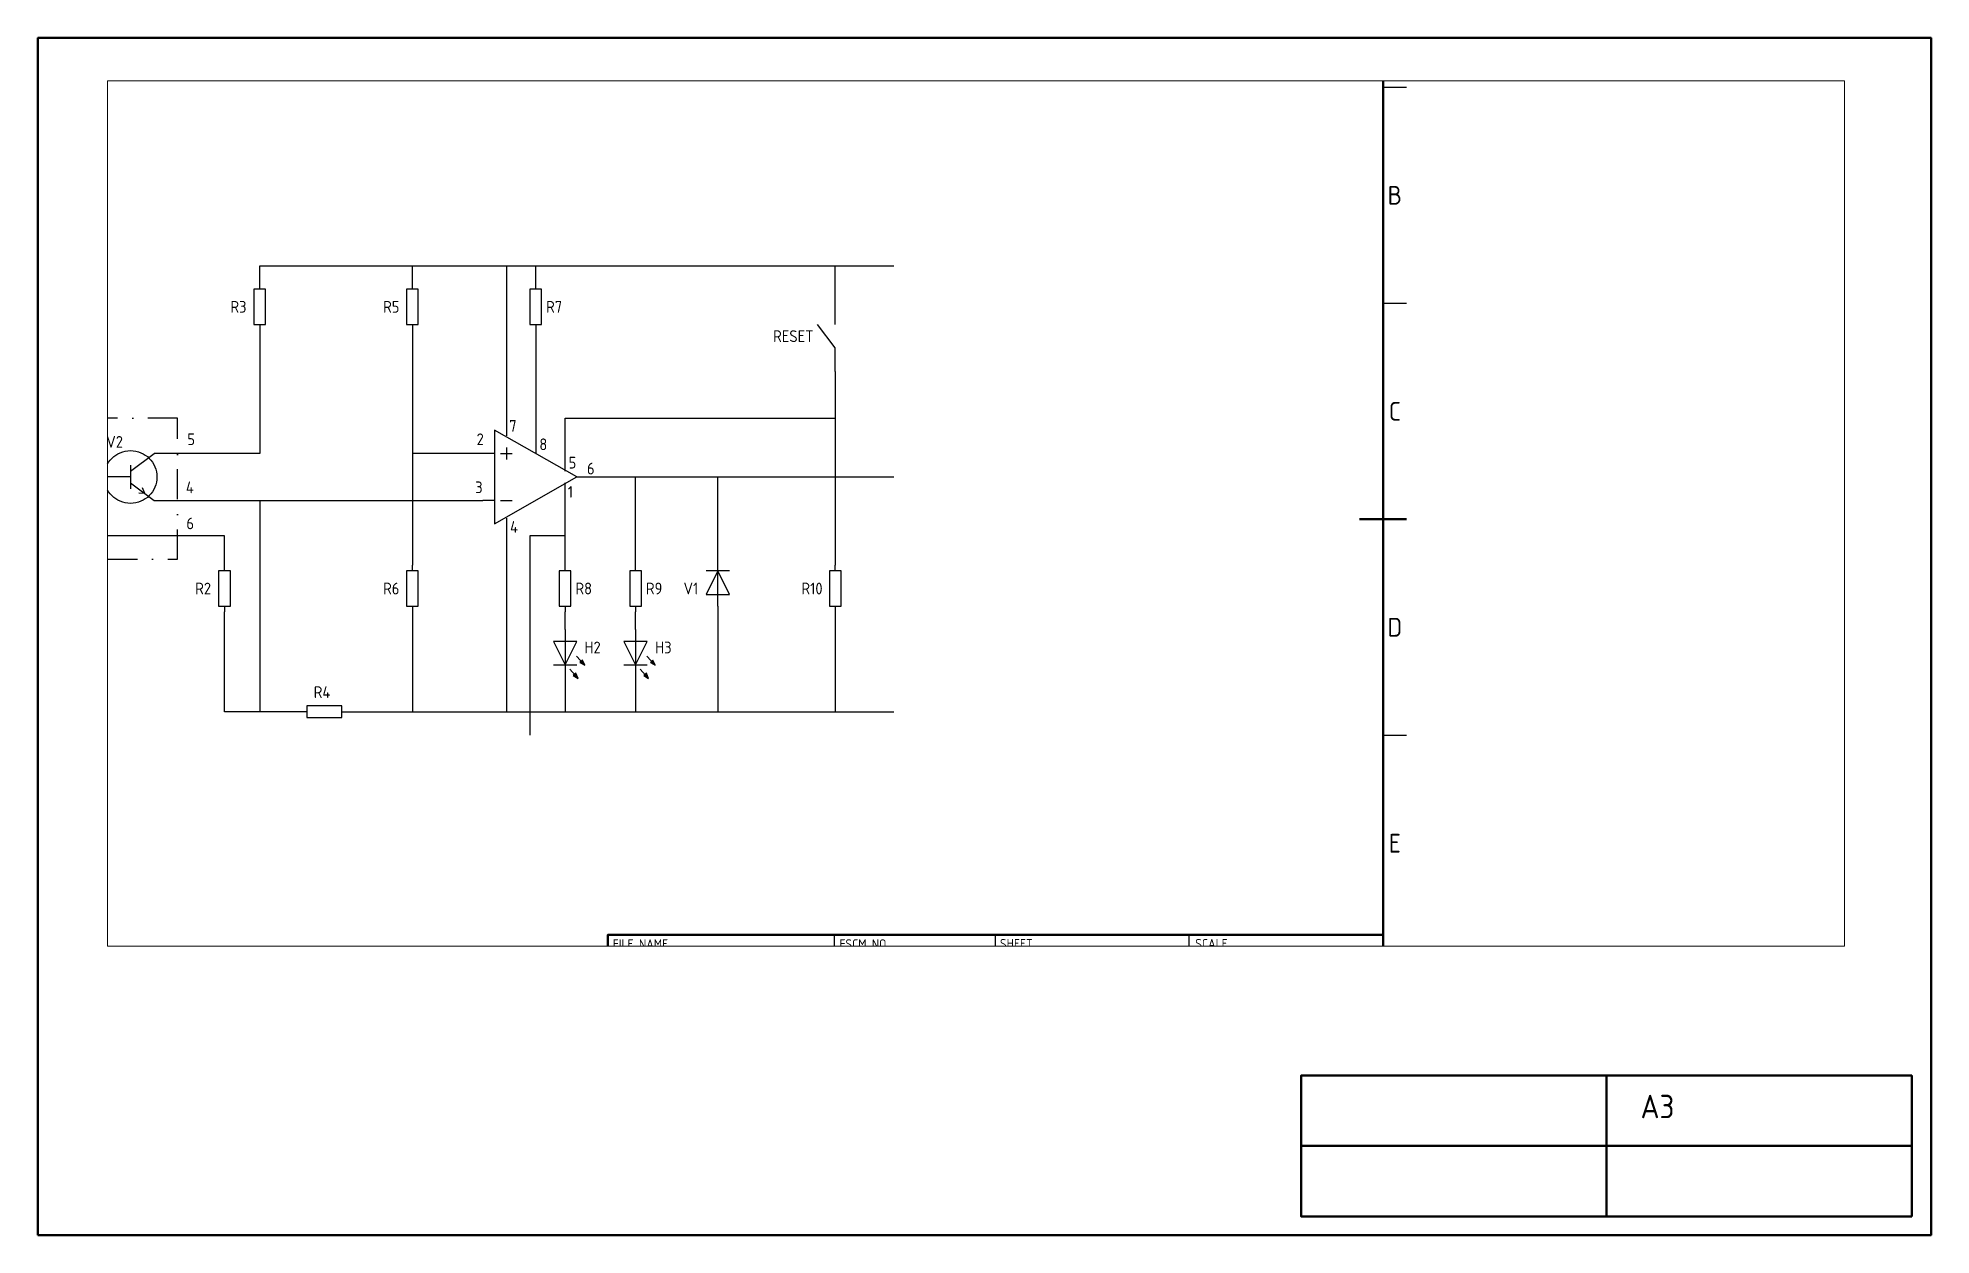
# Paper-space layout 'A3' of a CAD drawing. Header units: millimetres. Extents: x 1 to 404, y 1 to 256.
# The model-space entities are those that its viewports show. They can reach past a viewport. Long polylines and large blocks are cut down to what shows.
import ezdxf
from ezdxf.enums import TextEntityAlignment as Align

# ---------------------------------------------------------------- set-up
doc = ezdxf.new("R2010")
doc.units = ezdxf.units.MM
doc.header["$LTSCALE"] = 0.5
doc.linetypes.add('DASHDOT', pattern=[25.4, 12.7, -6.35, 0, -6.35])
for name, color, linetype, lineweight in [('Johdot', 1, 'Continuous', 30), ('Raami', 8, 'Continuous', 50), ('Raami-025', 1, 'Continuous', 25), ('Raami-035', 2, 'Continuous', 35), ('Raami-050', 7, 'Continuous', 50), ('Symbolit', 1, 'Continuous', 30)]:
    doc.layers.add(name, color=color, linetype=linetype, lineweight=lineweight)
doc.layers.add('Näyttöikkunat', color=9, linetype='Continuous', plot=False)
doc.styles.add('ACISOTS', font='isocp.shx', dxfattribs={"height": 1})
doc.styles.add('Huonetekstit', font='isocp.shx')
doc.styles.get("Standard").update_dxf_attribs({"font": 'isocp.shx'})

# ---------------------------------------------------------------- blocks, each defined once
blk = doc.blocks.new('transistori')
at = {"layer": 'Symbolit'}
for p, q in [((-1.25, 7.5), (-5, 12.5)), ((1.25, 7.5), (5, 12.5)), ((3.54, 10.55), (2.34, 10.07)), ((3.54, 10.55), (3.41, 9.26)), ((-2.5, 7.5), (2.5, 7.5)), ((0, 7.5), (0, 0))]:
    blk.add_line(p, q, dxfattribs=at)
blk.add_circle((0, 7.5), 5.62, dxfattribs=at)
blk = doc.blocks.new('vastus')
at = {"layer": 'Symbolit'}
for p, q in [((1.25, 0), (0, 0)), ((8.75, 0), (10, 0))]:
    blk.add_line(p, q, dxfattribs=at)
blk.add_lwpolyline([(1.25, -1.25), (8.75, -1.25), (8.75, 1.25), (1.25, 1.25)], close=True, dxfattribs=at)
blk = doc.blocks.new('vahvistin')
at = {"layer": 'Symbolit'}
for p, q in [((0, 0), (-17.5, 10)), ((-17.5, 10), (-17.5, -10)), ((-17.5, 5), (-20, 5)), ((-16.25, 5), (-13.75, 5)), ((-15, 6.25), (-15, 3.75)), ((-17.5, -10), (0, 0)), ((-17.5, -5), (-20, -5)), ((-16.25, -5), (-13.75, -5))]:
    blk.add_line(p, q, dxfattribs=at)
blk = doc.blocks.new('loistediodi')
at = {"layer": 'Symbolit'}
for p, q in [((5.66, 2.4), (7.59, 4.18)), ((7.59, 4.18), (6.51, 3.69)), ((7.02, 3.14), (7.59, 4.18)), ((0, 0), (10, 0)), ((7.5, 0), (2.5, 2.5)), ((2.5, 2.5), (2.5, -2.5)), ((2.5, -2.5), (7.5, 0)), ((6.51, 3.69), (7.02, 3.14)), ((7.5, -2.5), (7.5, 2.5)), ((8.45, 1), (10.39, 2.78)), ((10.39, 2.78), (9.31, 2.29)), ((9.31, 2.29), (9.81, 1.74)), ((9.81, 1.74), (10.39, 2.78))]:
    blk.add_line(p, q, dxfattribs=at)
for points in [[(7.02, 3.14), (6.51, 3.69), (7.59, 4.18)], [(9.81, 1.74), (9.31, 2.29), (10.39, 2.78)]]:
    blk.add_solid(points, dxfattribs=at)
blk = doc.blocks.new('diodi')
at = {"layer": 'Symbolit'}
for p, q in [((0, 0), (10, 0)), ((7.5, 0), (2.5, 2.5)), ((2.5, 2.5), (2.5, -2.5)), ((2.5, -2.5), (7.5, 0)), ((7.5, -2.5), (7.5, 2.5))]:
    blk.add_line(p, q, dxfattribs=at)
blk = doc.blocks.new('sulkukosketin')
at = {"layer": 'Symbolit'}
for p, q in [((0, 10), (0, 15)), ((0, 5), (-3.75, 10)), ((0, 0), (0, 5))]:
    blk.add_line(p, q, dxfattribs=at)
blk = doc.blocks.new('Raami-A3')
at = {"layer": 'Raami-025'}
for p, q in [((396.61, 235.5), (401.61, 235.5)), ((396.61, 189.5), (401.61, 189.5)), ((396.61, 97.5), (401.61, 97.5)), ((279.75, 55), (279.75, 47.38)), ((314.11, 5), (314.11, 55)), ((355.36, 45.35), (355.36, 55)), ((396.61, 51.5), (401.61, 51.5))]:
    blk.add_line(p, q, dxfattribs=at)
at = {"layer": 'Raami-050'}
for p, q in [((396.61, 5), (396.61, 272)), ((391.61, 143.5), (401.61, 143.5))]:
    blk.add_line(p, q, dxfattribs=at)
blk.add_lwpolyline([(396.61, 5), (396.61, 55), (231.61, 55), (231.61, 5)], close=True, dxfattribs=at)
at = {"layer": 'Raami-025', "style": 'ACISOTS'}
for s, p in [('B', (399.11, 212.5)), ('C', (399.11, 166.5)), ('D', (399.11, 120.5)), ('E', (399.11, 74.5))]:
    blk.add_text(s, height=4, dxfattribs=at).set_placement(p, align=Align.MIDDLE)
for s, p in [('FILE NAME', (232.63, 52.04)), ('FSCM NO', (280.9, 52.04)), ('SHEET', (315.06, 52.11)), ('SCALE', (356.64, 52.11))]:
    blk.add_text(s, height=2, dxfattribs=at).set_placement(p)
at = {"layer": 'Raami-035', "style": 'ACISOTS'}
for tag, p, height in [('FILENAME', (234.92, 48.04), 3), ('FSCMNUMBER', (283.29, 48.04), 3), ('SHEETNUMBER', (316.94, 48.11), 3), ('SCALE', (358.55, 48.13), 3), ('SIZE', (244.31, 43.23), 3), ('DESIGNACTIVITY', (318.39, 38.14), 3.5), ('DRAFTDATE', (244.31, 37.23), 3), ('DRAWNBY', (267.56, 37.23), 3), ('CHECKDATE', (244.31, 31.14), 3), ('CHECKEDBY', (267.56, 31.14), 3), ('TITLE', (318.37, 25.94), 6), ('APPRDATE', (244.31, 25.17), 3), ('APPROVEDBY', (267.56, 25.17), 3), ('ISSUEDATE', (244.31, 19.08), 3), ('ISSUEDBY', (267.56, 19.08), 3), ('TITLE-SUBTITLE', (318.39, 20.44), 3), ('REVISION', (244.31, 13.08), 3), ('CONTRACTNRO', (244.31, 7.08), 3.5)]:
    blk.add_attdef(tag, p, '', height=height, dxfattribs=at)
at = {"layer": 'Raami-050', "style": 'ACISOTS'}
blk.add_attdef('NUMBER', (318.53, 6.63), '', height=6, dxfattribs=at)

msp = doc.modelspace()

# ---------------------------------------------------------------- linework, layer by layer
at = {"layer": 'Johdot'}
for p, q in [((157.5, 193.75), (157.5, 197.5)), ((157.5, 197.5), (292.5, 197.5)), ((190, 193.75), (190, 197.5)), ((210, 197.5), (210, 161.25)), ((216.25, 193.75), (216.25, 197.5)), ((280, 190), (280, 197.5)), ((157.5, 183.75), (157.5, 157.5)), ((190, 183.75), (190, 133.75)), ((216.25, 183.75), (216.25, 157.5)), ((280, 175), (280, 133.75)), ((222.5, 153.75), (222.5, 165)), ((222.5, 165), (280, 165)), ((157.5, 157.5), (135, 157.5)), ((205, 157.5), (190, 157.5)), ((222.5, 133.75), (222.5, 151.25)), ((225, 152.5), (292.5, 152.5)), ((237.5, 133.75), (237.5, 152.5)), ((255, 135), (255, 152.5)), ((135, 147.5), (205, 147.5)), ((157.5, 147.5), (157.5, 102.5)), ((210, 143.75), (210, 102.5)), ((150, 140), (117.5, 140)), ((150, 133.75), (150, 140)), ((222.5, 140), (215, 140)), ((215, 140), (215, 97.5)), ((255, 125), (255, 102.5)), ((150, 102.5), (150, 123.75)), ((190, 123.75), (190, 102.5)), ((222.5, 120), (222.5, 123.75)), ((237.5, 120), (237.5, 123.75)), ((280, 123.75), (280, 102.5)), ((222.5, 110), (222.5, 102.5)), ((237.5, 110), (237.5, 102.5)), ((166.25, 102.5), (150, 102.5)), ((176.25, 102.5), (292.5, 102.5))]:
    msp.add_line(p, q, dxfattribs=at)
at = {"layer": 'Johdot', "linetype": 'DASHDOT'}
msp.add_lwpolyline([(100, 135), (140, 135), (140, 165), (100, 165)], close=True, dxfattribs=at)

# ---------------------------------------------------------------- block references
at = {"rotation": 270}
for name, p in [('vastus', (157.5, 193.75)), ('vastus', (190, 193.75)), ('vastus', (216.25, 193.75)), ('transistori', (122.5, 152.5)), ('vastus', (150, 133.75)), ('vastus', (190, 133.75)), ('vastus', (222.5, 133.75)), ('vastus', (237.5, 133.75)), ('vastus', (280, 133.75))]:
    msp.add_blockref(name, p, dxfattribs=at)
at = {"layer": 'Johdot'}
for name, p in [('Raami-A3', (0, 0)), ('sulkukosketin', (280, 175)), ('vahvistin', (225, 152.5)), ('vastus', (166.25, 102.5))]:
    msp.add_blockref(name, p, dxfattribs=at)
for name, p, rotation in [('diodi', (255, 125), 90), ('loistediodi', (222.5, 120), 270), ('loistediodi', (237.5, 120), 270)]:
    msp.add_blockref(name, p, dxfattribs=dict(at, rotation=rotation))

# ---------------------------------------------------------------- texts
for s, p in [('R3', (151.25, 187.5)), ('R5', (183.75, 187.5)), ('R7', (218.44, 187.5)), ('RESET', (266.76, 181.24)), ('V2', (124.83, 158.73)), ('5', (142.08, 159.28)), ('2', (203.66, 159.28)), ('7', (210.6, 162.13)), ('8', (217.01, 158.21)), ('5', (223.24, 154.3)), ('6', (227.15, 153.05)), ('4', (141.78, 149.05)), ('3', (203.36, 149.05)), ('1', (223.06, 148.07)), ('6', (141.89, 141.37)), ('4', (210.78, 140.6)), ('R2', (143.75, 127.5)), ('R6', (183.75, 127.5)), ('R8', (224.69, 127.5)), ('R9', (239.69, 127.5)), ('V1', (247.71, 127.5)), ('R10', (272.79, 127.5)), ('H2', (226.6, 114.94)), ('H3', (241.65, 114.94)), ('R4', (168.98, 105.43))]:
    msp.add_text(s, height=2.5, dxfattribs=at).set_placement(p)

psp = doc.layouts.new('A3')

# ---------------------------------------------------------------- linework, layer by layer
at = {"layer": 'Raami'}
for p, q in [((334.88, 35), (334.88, 5)), ((269.88, 20), (399.88, 20))]:
    psp.add_line(p, q, dxfattribs=at)
for points in [[(1, 1), (404, 1), (404, 256), (1, 256)], [(399.88, 5), (269.88, 5), (269.88, 35), (399.88, 35)]]:
    psp.add_lwpolyline(points, close=True, dxfattribs=at)

# ---------------------------------------------------------------- texts
at = {"layer": 'Raami', "insert": (342.15, 30.9), "char_height": 5, "width": 41.0378, "attachment_point": 1, "style": 'Huonetekstit'}
psp.add_mtext('A3', dxfattribs=at)

# ---------------------------------------------------------------- viewports
at = {"layer": 'Näyttöikkunat'}
psp.add_viewport(center=(200.7, 154.7), size=(369.69, 184.3153), view_center_point=(309.97, 144.73), view_height=184.3153, dxfattribs=at)

doc.saveas('drawing.dxf')
